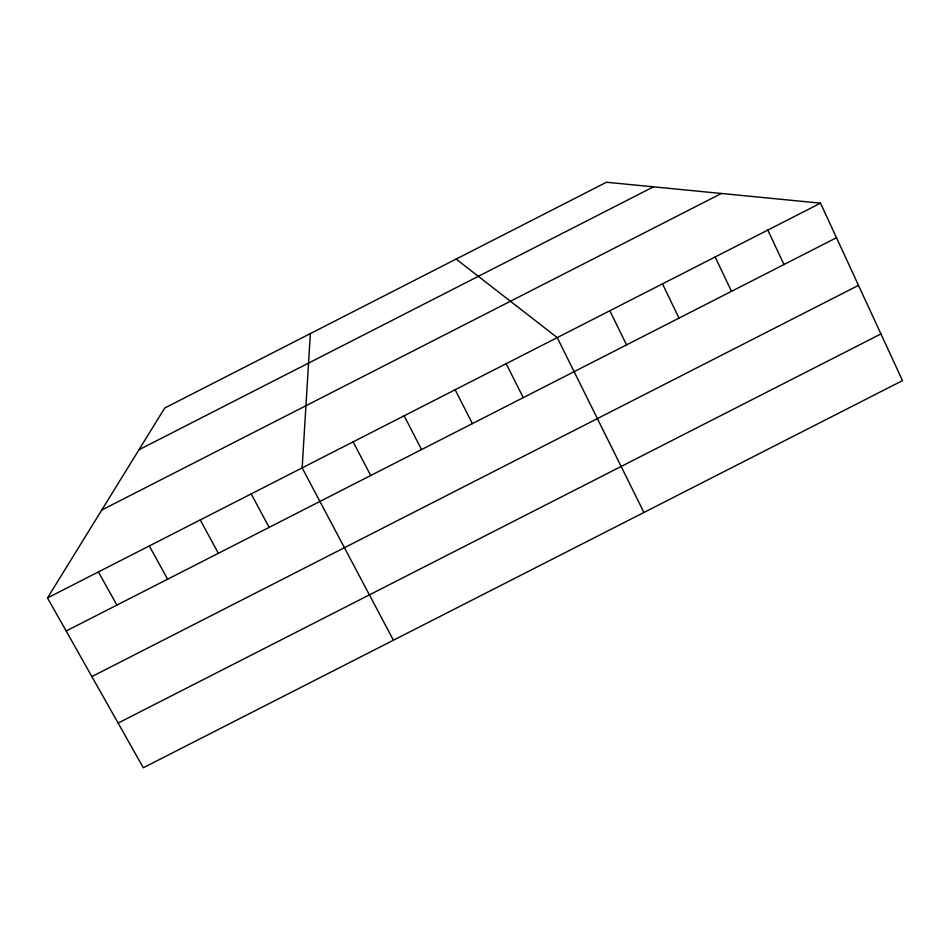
<?xml version="1.0" encoding="UTF-8"?>
<svg xmlns="http://www.w3.org/2000/svg" width="950" height="950" viewBox="0 0 950 950"><rect width="100%" height="100%" fill="white"/><g stroke="black" fill="none" stroke-linecap="round" stroke-linejoin="round"><path stroke-width="1.43" d="M310.353 333.593L302.147 467.887L393.419 640.217M47.5 597.93L164.73 408.025L606.444 182.246L820.515 203.158L902.5 380.617L143.319 767.754L47.5 597.93L820.515 203.158M138.973 449.754L653.446 186.841M101.745 510.043L721.394 193.479M66.168 631.002L836.487 237.726M91.877 676.578L858.491 285.356M118.109 723.069L880.935 333.937M456.119 259.089L557.234 337.606L643.934 512.466M98.396 571.936L116.886 605.114M149.304 545.929L167.616 579.215M200.236 519.923L218.369 553.304M251.18 493.905L269.135 527.381M353.127 441.845L370.726 475.522M404.13 415.803L421.551 449.576M455.145 389.749L472.387 423.617M506.172 363.684L523.248 397.646M609.852 310.745L626.561 344.909M662.482 283.86L679.012 318.131M715.148 256.963L731.488 291.341M767.814 230.066L783.976 264.539"/></g></svg>
